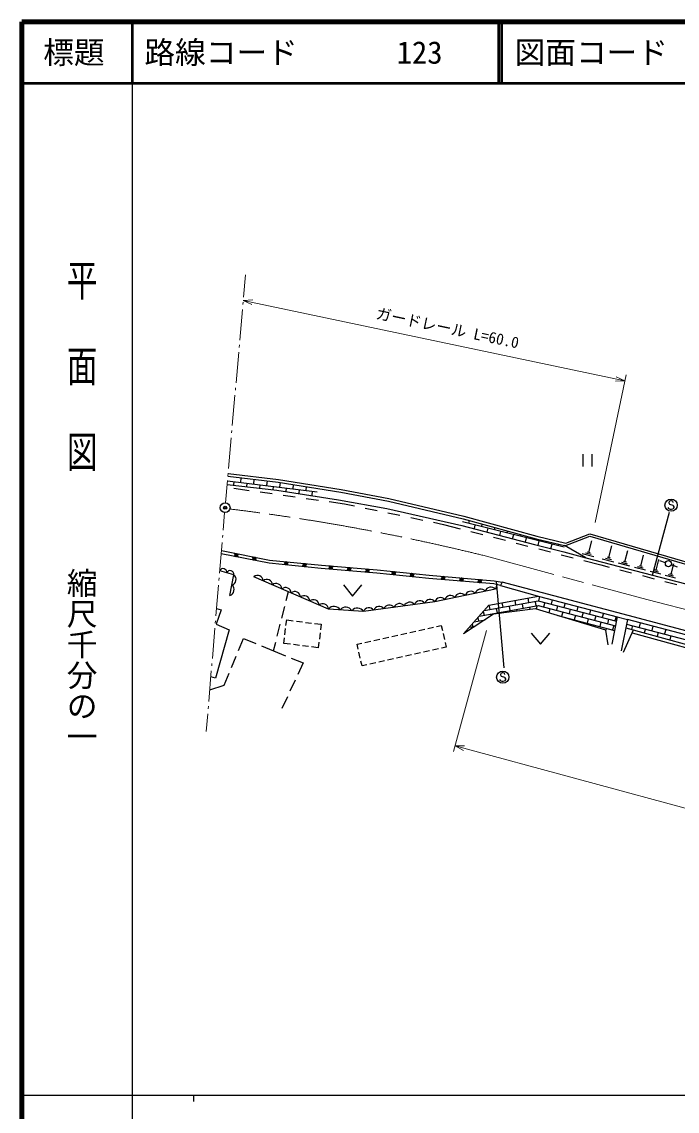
# Model space of a CAD drawing. Units: millimetres, scale not verified. Extents: x 40000 to 680000, y 20000 to 380000.
# Drawn here: x 40000 to 146895, y 202409 to 380000 of the extents above; entities that cross this region are included whole.
import ezdxf
from ezdxf.enums import TextEntityAlignment as Align

# ---------------------------------------------------------------- set-up
doc = ezdxf.new("R2010")
doc.units = ezdxf.units.MM
doc.header["$LTSCALE"] = 1000
doc.header["$PDMODE"] = 32
doc.header["$PDSIZE"] = 500
doc.linetypes.add('CHAIN', pattern=[18.5, 12, -1.5, 3.5, -1.5])
for name, color, linetype, lineweight in [('M-BGD', 7, 'Continuous', 25), ('M-BGD-EXST', 7, 'Continuous', 25), ('M-BMK', 2, 'CHAIN', 13), ('M-BMK-HTXT', 7, 'Continuous', 13), ('M-BMK-OTRS', 5, 'Continuous', 25), ('M-BMK-SRVR', 3, 'Continuous', 25), ('M-STR-HTXT', 7, 'Continuous', 13), ('M-STR-STRC', 7, 'Continuous', 25), ('M-TTL', 2, 'Continuous', 140), ('M-TTL-BAND', 7, 'Continuous', 25), ('M-TTL-LINE', 7, 'Continuous', 50)]:
    doc.layers.add(name, color=color, linetype=linetype, lineweight=lineweight)
doc.layers.add('M-OTRS', color=6, linetype='Continuous')
doc.layers.add('M-TTL-TXT', color=7, linetype='Continuous')
doc.styles.add('@ＭＳ ゴシック', font='')
doc.styles.add('ＭＳ ゴシック', font='')
doc.styles.get('@ＭＳ ゴシック').set_extended_font_data('@MS Gothic')
doc.styles.get('ＭＳ ゴシック').set_extended_font_data('MS Gothic')

msp = doc.modelspace()

# ---------------------------------------------------------------- linework, layer by layer
at = {"layer": 'M-BGD'}
for p, q in [((131480, 309495), (131480, 307495)), ((132980, 309495), (132980, 307495)), ((75735, 305657), (75646, 304912)), ((73535, 305167), (88182, 303402)), ((74578, 305041), (74506, 304438)), ((76713, 304784), (76643, 304201)), ((77870, 305400), (77780, 304655)), ((78848, 304527), (78780, 303965)), ((80005, 305143), (79915, 304398)), ((80982, 304270), (80917, 303729)), ((82138, 304874), (82049, 304141)), ((83117, 304013), (83046, 303424)), ((84264, 304545), (84184, 303884)), ((85251, 303755), (85171, 303085)), ((86389, 304215), (86319, 303627)), ((87114, 302776), (87910, 302680)), ((87386, 303498), (87296, 302754)), ((128484, 294367), (111889, 298478)), ((112920, 298223), (113035, 298685)), ((113817, 297373), (113964, 297964)), ((115007, 297706), (115110, 298119)), ((115897, 296827), (116051, 297447)), ((117094, 297189), (117185, 297554)), ((117977, 296281), (118138, 296930)), ((119181, 296672), (119260, 296989)), ((120057, 295735), (120225, 296413)), ((121268, 296155), (121335, 296424)), ((122136, 295189), (122312, 295896)), ((123355, 295638), (123410, 295858)), ((124218, 294651), (124398, 295379)), ((125442, 295121), (125496, 295338)), ((126305, 294134), (126485, 294862)), ((127529, 294604), (127585, 294831)), ((128582, 294565), (132649, 296126)), ((128737, 295009), (132670, 296515)), ((132455, 293499), (132952, 295415)), ((128392, 293617), (131969, 292598)), ((131969, 292598), (128513, 294605)), ((133289, 292772), (131373, 293269)), ((132872, 293136), (131914, 293384)), ((132695, 293437), (132216, 293561)), ((135749, 292645), (136246, 294560)), ((138374, 291947), (138856, 293802)), ((140941, 291265), (141406, 293061)), ((136583, 291917), (134667, 292414)), ((136166, 292281), (135208, 292529)), ((135989, 292582), (135510, 292707)), ((139182, 291243), (137327, 291724)), ((138778, 291595), (137851, 291836)), ((138606, 291887), (138143, 292007)), ((141165, 291207), (140716, 291324)), ((143449, 290599), (143900, 292337)), ((145900, 289948), (146336, 291629)), ((141722, 290584), (139926, 291050)), ((141331, 290925), (140433, 291157)), ((144205, 289939), (142467, 290390)), ((143827, 290269), (142958, 290495)), ((143666, 290543), (143231, 290655)), ((146632, 289310), (144951, 289746)), ((146266, 289629), (145425, 289847)), ((146110, 289893), (145690, 290002)), ((92453, 288192), (93953, 286392)), ((93953, 286392), (95453, 288192)), ((83127, 285667), (83486, 287102)), ((116180, 284926), (124257, 286385)), ((122527, 286072), (122660, 285334)), ((124447, 286332), (124257, 285607)), ((124447, 286332), (137127, 283004)), ((82399, 282756), (82884, 284696)), ((112040, 280211), (116180, 284926)), ((114589, 283114), (124192, 284849)), ((115384, 284020), (124222, 285616)), ((116180, 284926), (116313, 284188)), ((117371, 284379), (117504, 283641)), ((118295, 285308), (118429, 284570)), ((119487, 284761), (119620, 284023)), ((120411, 285690), (120545, 284952)), ((120678, 284214), (120729, 283931)), ((121602, 285143), (121736, 284405)), ((122794, 284596), (122864, 284208)), ((123718, 285525), (123851, 284787)), ((124051, 284823), (123913, 284297)), ((124192, 284849), (136828, 281531)), ((124222, 285616), (136977, 282268)), ((125297, 285334), (125106, 284608)), ((126146, 284336), (125971, 283669)), ((126527, 285786), (126336, 285061)), ((127376, 284788), (127186, 284063)), ((128606, 285240), (128416, 284515)), ((129456, 284242), (129265, 283517)), ((130686, 284695), (130496, 283969)), ((132766, 284149), (132575, 283423)), ((83089, 281568), (83204, 282485)), ((83204, 282485), (84282, 282350)), ((113793, 282208), (115550, 282526)), ((114368, 282862), (114464, 282330)), ((115274, 283894), (115388, 283259)), ((115522, 282521), (115524, 282508)), ((116446, 283450), (116500, 283152)), ((118562, 283832), (118594, 283654)), ((127436, 283222), (136678, 280795)), ((128226, 283790), (128035, 283064)), ((129075, 282791), (129058, 282727)), ((130305, 283244), (130115, 282518)), ((131535, 283696), (131345, 282971)), ((132385, 282698), (132194, 281972)), ((133615, 283150), (133424, 282425)), ((134845, 283603), (134655, 282877)), ((135694, 282604), (135504, 281879)), ((137127, 283004), (136218, 278529)), ((136925, 283057), (136734, 282331)), ((137127, 283004), (138772, 282567)), ((138772, 282567), (137753, 277462)), ((81670, 279846), (82156, 281786)), ((82903, 280079), (83027, 281072)), ((84778, 282288), (85771, 282164)), ((86267, 282102), (87259, 281977)), ((87755, 281915), (88833, 281780)), ((88833, 281780), (88718, 280863)), ((103270, 280455), (104246, 280673)), ((104734, 280781), (105710, 280998)), ((106198, 281107), (107174, 281324)), ((107662, 281432), (108418, 281601)), ((108418, 281601), (108597, 280794)), ((112555, 280799), (112595, 280578)), ((112998, 281303), (113958, 281476)), ((113462, 281831), (113539, 281400)), ((131154, 282245), (131116, 282098)), ((133234, 281699), (133174, 281470)), ((134464, 282152), (134274, 281426)), ((135314, 281154), (135230, 280835)), ((136544, 281606), (136353, 280881)), ((138109, 277264), (139779, 280854)), ((138625, 281831), (171855, 273124)), ((139622, 281569), (139457, 280942)), ((140852, 282022), (140662, 281297)), ((141702, 281024), (141531, 280373)), ((142932, 281478), (142742, 280752)), ((145011, 280933), (144821, 280207)), ((75342, 277511), (76153, 279474)), ((76153, 279474), (78149, 278648)), ((81068, 277440), (81428, 278876)), ((82726, 278666), (82841, 279583)), ((88470, 278879), (88355, 277962)), ((88656, 280367), (88532, 279375)), ((95948, 278827), (96925, 279044)), ((97413, 279153), (98389, 279370)), ((98877, 279478), (99853, 279696)), ((100341, 279804), (101317, 280021)), ((101805, 280130), (102781, 280347)), ((108706, 280306), (108923, 279330)), ((109032, 278842), (109211, 278036)), ((112203, 280397), (112366, 280426)), ((123093, 280330), (124593, 278530)), ((124593, 278530), (126093, 280330)), ((143781, 280480), (143604, 279804)), ((145861, 279935), (145678, 279235)), ((79073, 278266), (81068, 277440)), ((81068, 277440), (83018, 276649)), ((83804, 278531), (82726, 278666)), ((85293, 278345), (84300, 278469)), ((86781, 278159), (85789, 278283)), ((88355, 277962), (87277, 278096)), ((94704, 278550), (95460, 278719)), ((94884, 277744), (94704, 278550)), ((95209, 276280), (94992, 277256)), ((105039, 277107), (104062, 276890)), ((106503, 277433), (105527, 277216)), ((107967, 277759), (106991, 277542)), ((109211, 278036), (108455, 277867)), ((74197, 274739), (74960, 276587)), ((83944, 276272), (85894, 275481)), ((85894, 275481), (85009, 273583)), ((95497, 274985), (95318, 275792)), ((97718, 275479), (96741, 275262)), ((99182, 275805), (98206, 275588)), ((100646, 276130), (99670, 275913)), ((102110, 276456), (101134, 276239)), ((103574, 276782), (102598, 276565)), ((73005, 271852), (73815, 273814)), ((96253, 275153), (95497, 274985)), ((70652, 271113), (73005, 271852)), ((84587, 272677), (83742, 270864)), ((83320, 269957), (82435, 268059))]:
    msp.add_line(p, q, dxfattribs=at)
for points in [[(73601, 305914), (81794, 304927), (92010, 303345), (99783, 301843), (112007, 298965), (123878, 295731), (128513, 294605)], [(73641, 306373), (81855, 305368), (92087, 303783), (99876, 302278), (112117, 299396), (123989, 296162), (128737, 295009)], [(73481, 304551), (81621, 303651), (91628, 302056), (99554, 300663), (111753, 297915), (123637, 294795), (128392, 293617)], [(132649, 296126), (163161, 287261), (188314, 280086), (191004, 280038), (193213, 281063), (195163, 286420)], [(132670, 296515), (163266, 287625), (188370, 280465), (190923, 280419), (192813, 281370), (194623, 286257)], [(118057, 288095), (116992, 288354), (106383, 289265), (97890, 290129), (88852, 290898), (80329, 291733), (72515, 293259)], [(72560, 293796), (80407, 292264), (88901, 291431), (97939, 290663), (106433, 289798), (117065, 288885), (118354, 288640)], [(131969, 292598), (188658, 277888), (191177, 278010), (194347, 279275), (196068, 281165), (196981, 283246), (197309, 285664), (196877, 287025)], [(73954, 286486), (74594, 289859), (72284, 290516)], [(117488, 288233), (117236, 287511), (107360, 285450), (95727, 283857), (90011, 284275), (77870, 289536)], [(186353, 270891), (165934, 276068), (138882, 283217), (118354, 288640), (118057, 288095), (124447, 286332)], [(71765, 284339), (72501, 284114), (71711, 281809), (73835, 280869), (71606, 273010), (70830, 273226)], [(123804, 284330), (116935, 283439), (112040, 280211)], [(135634, 278460), (135228, 280844), (123804, 284330)], [(186163, 270244), (169620, 274468), (138772, 282567)], [(138500, 281205), (171039, 272276), (171780, 272987), (195266, 266798)], [(139565, 280393), (171181, 271718), (171924, 272431), (195139, 266314)]]:
    msp.add_lwpolyline(points, dxfattribs=at)
for centre, radius, start, end in [((74940, 292731), 354, 357.74647, 160.15165), ((75022, 293371), 354, 177.74647, 340.15165), ((75022, 293371), 283, 179.97051, 337.92761), ((75022, 293371), 212, 183.71683, 334.18128), ((75022, 293371), 142, 191.42856, 326.46955), ((75022, 293371), 100, 201.74623, 316.15189), ((74940, 292731), 283, 359.97051, 157.92761), ((74940, 292731), 212, 3.71683, 154.18128), ((74940, 292731), 142, 11.42856, 146.46955), ((74940, 292731), 100, 21.74623, 136.15189), ((77884, 292156), 354, 357.74647, 160.15165), ((77966, 292796), 354, 177.74647, 340.15165), ((77884, 292156), 283, 359.97051, 157.92761), ((77966, 292796), 283, 179.97051, 337.92761), ((77884, 292156), 212, 3.71683, 154.18128), ((77966, 292796), 212, 183.71683, 334.18128), ((77884, 292156), 142, 11.42856, 146.46955), ((77884, 292156), 100, 21.74623, 136.15189), ((77966, 292796), 142, 191.42856, 326.46955), ((77966, 292796), 100, 201.74623, 316.15189), ((83093, 291408), 354, 3.19912, 165.6043), ((83166, 292048), 354, 183.19912, 345.6043), ((83093, 291408), 283, 5.42316, 163.38026), ((83166, 292048), 283, 185.42316, 343.38026), ((83093, 291408), 212, 9.16949, 159.63393), ((83166, 292048), 212, 189.16949, 339.63393), ((83093, 291408), 142, 16.88122, 151.9222), ((83093, 291408), 100, 27.19888, 141.60454), ((83166, 292048), 142, 196.88122, 331.9222), ((83166, 292048), 100, 207.19888, 321.60454), ((86078, 291115), 354, 3.19912, 165.6043), ((86152, 291755), 354, 183.19912, 345.6043), ((86078, 291115), 283, 5.42316, 163.38026), ((86152, 291755), 283, 185.42316, 343.38026), ((86078, 291115), 212, 9.16949, 159.63393), ((86152, 291755), 212, 189.16949, 339.63393), ((86078, 291115), 142, 16.88122, 151.9222), ((86152, 291755), 142, 196.88122, 331.9222), ((86152, 291755), 100, 207.19888, 321.60454), ((90436, 291355), 354, 183.93718, 346.34236), ((90436, 291355), 283, 186.16122, 344.11832), ((90436, 291355), 212, 189.90755, 340.372), ((90436, 291355), 142, 197.61928, 332.66027), ((90436, 291355), 100, 207.93694, 322.34261), ((72832, 290245), 610, 354.55247, 153.70391), ((73987, 289917), 610, 354.55247, 153.70391), ((73956, 289106), 987, 288.80521, 49.69286), ((78456, 288809), 934, 4.25506, 128.88649), ((86078, 291115), 100, 27.19888, 141.60454), ((90377, 290714), 354, 3.93718, 166.34236), ((90377, 290714), 283, 6.16122, 164.11832), ((90377, 290714), 212, 9.90755, 160.372), ((90377, 290714), 142, 17.61928, 152.66027), ((90377, 290714), 100, 27.93694, 142.34261), ((93366, 290460), 354, 3.93718, 166.34236), ((93425, 291101), 354, 183.93718, 346.34236), ((93366, 290460), 283, 6.16122, 164.11832), ((93425, 291101), 283, 186.16122, 344.11832), ((93366, 290460), 212, 9.90755, 160.372), ((93425, 291101), 212, 189.90755, 340.372), ((93366, 290460), 142, 17.61928, 152.66027), ((93366, 290460), 100, 27.93694, 142.34261), ((93425, 291101), 142, 197.61928, 332.66027), ((93425, 291101), 100, 207.93694, 322.34261), ((96355, 290205), 354, 3.93718, 166.34236), ((96414, 290847), 354, 183.93718, 346.34236), ((96355, 290205), 283, 6.16122, 164.11832), ((96414, 290847), 283, 186.16122, 344.11832), ((96355, 290205), 212, 9.90755, 160.372), ((96414, 290847), 212, 189.90755, 340.372), ((96355, 290205), 142, 17.61928, 152.66027), ((96355, 290205), 100, 27.93694, 142.34261), ((96414, 290847), 142, 197.61928, 332.66027), ((96414, 290847), 100, 207.93694, 322.34261), ((100639, 289795), 354, 2.98525, 165.39043), ((100700, 290436), 354, 182.98525, 345.39043), ((100639, 289795), 283, 5.20929, 163.16639), ((100700, 290436), 283, 185.20929, 343.16639), ((100639, 289795), 212, 8.95561, 159.42006), ((100700, 290436), 212, 188.95561, 339.42006), ((100639, 289795), 142, 16.66734, 151.70833), ((100639, 289795), 100, 26.98501, 141.39067), ((100700, 290436), 142, 196.66734, 331.70833), ((100700, 290436), 100, 206.98501, 321.39067), ((103623, 289491), 354, 2.98525, 165.39043), ((103684, 290132), 354, 182.98525, 345.39043), ((103623, 289491), 283, 5.20929, 163.16639), ((103684, 290132), 283, 185.20929, 343.16639), ((103623, 289491), 212, 8.95561, 159.42006), ((103684, 290132), 212, 188.95561, 339.42006), ((103623, 289491), 142, 16.66734, 151.70833), ((103623, 289491), 100, 26.98501, 141.39067), ((103684, 290132), 142, 196.66734, 331.70833), ((103684, 290132), 100, 206.98501, 321.39067), ((108765, 289652), 354, 183.89098, 346.29615), ((108765, 289652), 283, 186.11502, 344.07212), ((108765, 289652), 212, 189.86134, 340.32579), ((108765, 289652), 142, 197.57307, 332.61406), ((108765, 289652), 100, 207.89073, 322.2964), ((73636, 287420), 987, 288.80521, 49.69286), ((79974, 288151), 934, 4.25506, 128.88649), ((81491, 287494), 934, 4.25506, 128.88649), ((83009, 286836), 934, 4.25506, 128.88649), ((108694, 289012), 354, 3.89098, 166.29615), ((108694, 289012), 283, 6.11502, 164.07212), ((108694, 289012), 212, 9.86134, 160.32579), ((108694, 289012), 142, 17.57307, 152.61406), ((108694, 289012), 100, 27.89073, 142.2964), ((111683, 288756), 354, 3.89098, 166.29615), ((111754, 289396), 354, 183.89098, 346.29615), ((111683, 288756), 283, 6.11502, 164.07212), ((111754, 289396), 283, 186.11502, 344.07212), ((111683, 288756), 212, 9.86134, 160.32579), ((111754, 289396), 212, 189.86134, 340.32579), ((111683, 288756), 142, 17.57307, 152.61406), ((111683, 288756), 100, 27.89073, 142.2964), ((111754, 289396), 142, 197.57307, 332.61406), ((111754, 289396), 100, 207.89073, 322.2964), ((114672, 288499), 354, 3.89098, 166.29615), ((114743, 289139), 354, 183.89098, 346.29615), ((114672, 288499), 283, 6.11502, 164.07212), ((114743, 289139), 283, 186.11502, 344.07212), ((114672, 288499), 212, 9.86134, 160.32579), ((114743, 289139), 212, 189.86134, 340.32579), ((114672, 288499), 142, 17.57307, 152.61406), ((114672, 288499), 100, 27.89073, 142.2964), ((114743, 289139), 142, 197.57307, 332.61406), ((114743, 289139), 100, 207.89073, 322.2964), ((116506, 286892), 957, 40.30158, 163.26344), ((84527, 286179), 934, 4.25506, 128.88649), ((86044, 285521), 934, 4.25506, 128.88649), ((108276, 285175), 957, 40.30158, 163.26344), ((109922, 285518), 957, 40.30158, 163.26344), ((111568, 285862), 957, 40.30158, 163.26344), ((113214, 286205), 957, 40.30158, 163.26344), ((114860, 286548), 957, 40.30158, 163.26344), ((87562, 284863), 934, 4.25506, 128.88649), ((89079, 284206), 934, 4.25506, 128.88649), ((90915, 283545), 1162, 30.55815, 141.07548), ((92820, 283405), 1162, 30.55815, 141.07548), ((94726, 283266), 1162, 30.55815, 141.07548), ((96619, 283522), 953, 36.1958, 159.40481), ((98281, 283749), 953, 36.1958, 159.40481), ((99943, 283977), 953, 36.1958, 159.40481), ((101605, 284204), 953, 36.1958, 159.40481), ((103267, 284432), 953, 36.1958, 159.40481), ((104928, 284660), 953, 36.1958, 159.40481), ((106590, 284887), 953, 36.1958, 159.40481)]:
    msp.add_arc(centre, radius, start, end, dxfattribs=at)
at = {"layer": 'M-BGD-EXST'}
for p, q in [((144987, 291825), (144035, 292133)), ((145934, 291505), (146877, 291172))]:
    msp.add_line(p, q, dxfattribs=at)
msp.add_circle((145463, 291671), 500, dxfattribs=at)
at = {"layer": 'M-BMK'}
msp.add_lwpolyline([(115173, 293033), (141925, 285842), (169932, 278574)], dxfattribs=at)
msp.add_arc((32274, -43542), 346634, 76.16336, 83.09648, dxfattribs=at)
at = {"layer": 'M-BMK-HTXT'}
for p, q in [((76164, 335098), (76482, 338727)), ((76059, 333902), (76094, 334301)), ((75551, 328124), (75989, 333105)), ((75446, 326929), (75481, 327327)), ((74939, 321151), (75376, 326132)), ((74834, 319956), (74869, 320354)), ((74327, 314178), (74764, 319159)), ((74222, 312983), (74257, 313381)), ((73714, 307205), (74152, 312186)), ((73609, 306010), (73644, 306408)), ((73221, 301583), (73539, 305213)), ((73081, 299990), (72839, 297108)), ((72671, 295115), (72252, 290133)), ((72772, 296311), (72738, 295913)), ((72085, 288140), (71666, 283158)), ((72185, 289336), (72152, 288937)), ((71498, 281165), (71079, 276182)), ((71598, 282360), (71565, 281962)), ((71012, 275385), (70978, 274986)), ((70911, 274189), (70492, 269207)), ((70425, 268410), (70392, 268011)), ((70325, 267214), (70082, 264333))]:
    msp.add_line(p, q, dxfattribs=at)
at = {"layer": 'M-BMK-OTRS'}
for p, q in [((74603, 303960), (77085, 303613)), ((78868, 303363), (80849, 303087)), ((82632, 302837), (84612, 302560)), ((86395, 302311), (88376, 302034)), ((90158, 301785), (92640, 301438)), ((92640, 301438), (94243, 301104)), ((96005, 300736), (97963, 300328)), ((99725, 299961), (101683, 299553)), ((103445, 299185), (105403, 298777)), ((107165, 298410), (108768, 298076)), ((108768, 298076), (111518, 297367)), ((113262, 296918), (115198, 296419)), ((116941, 295970), (118878, 295472)), ((120621, 295023), (122558, 294524)), ((124301, 294075), (126238, 293576)), ((127981, 293127), (129918, 292628)), ((131661, 292179), (134412, 291471)), ((134412, 291471), (135787, 291115)), ((137529, 290665), (139465, 290164)), ((141208, 289713), (143144, 289212)), ((144887, 288761), (146823, 288261))]:
    msp.add_line(p, q, dxfattribs=at)
at = {"layer": 'M-BMK-SRVR'}
msp.add_circle((73166, 300785), 800, dxfattribs=at)
at = {"layer": 'M-OTRS'}
msp.add_point((73166, 300785), dxfattribs=at)
at = {"layer": 'M-STR-HTXT'}
for p, q in [((76119, 334591), (77664, 334648)), ((76119, 334591), (138354, 321463)), ((76119, 334591), (77510, 333914)), ((133487, 298392), (138560, 322441)), ((138354, 321463), (136809, 321405)), ((138354, 321463), (136964, 322139)), ((115781, 280794), (110414, 261026)), ((110676, 261991), (211079, 234735)), ((110676, 261991), (112026, 261236)), ((110676, 261991), (112222, 261960))]:
    msp.add_line(p, q, dxfattribs=at)
at = {"layer": 'M-STR-STRC'}
for p, q in [((145798, 301927), (145616, 301836)), ((145980, 301927), (145798, 301927)), ((146161, 301836), (145980, 301927)), ((145525, 300655), (145434, 300836)), ((145616, 301836), (145525, 301655)), ((145525, 301655), (145525, 301564)), ((145525, 301564), (145616, 301382)), ((145616, 300564), (145525, 300655)), ((145616, 301382), (146161, 301200)), ((145798, 300473), (145616, 300564)), ((145980, 300473), (145798, 300473)), ((146161, 300564), (145980, 300473)), ((146252, 301655), (146161, 301836)), ((146161, 301200), (146252, 301109)), ((146252, 300655), (146161, 300564)), ((146252, 301109), (146343, 300927)), ((146343, 300836), (146252, 300655)), ((146343, 300927), (146343, 300836)), ((142884, 289766), (145645, 300068)), ((117352, 288831), (118644, 274667)), ((118165, 273799), (118074, 273617)), ((118074, 273617), (118074, 273526)), ((118074, 273526), (118165, 273344)), ((118347, 273890), (118165, 273799)), ((118529, 273890), (118347, 273890)), ((118711, 273799), (118529, 273890)), ((118802, 273617), (118711, 273799)), ((118074, 272617), (117984, 272799)), ((118165, 272526), (118074, 272617)), ((118165, 273344), (118711, 273162)), ((118347, 272435), (118165, 272526)), ((118529, 272435), (118347, 272435)), ((118711, 272526), (118529, 272435)), ((118711, 273162), (118802, 273072)), ((118802, 272617), (118711, 272526)), ((118802, 273072), (118893, 272890)), ((118893, 272799), (118802, 272617)), ((118893, 272890), (118893, 272799))]:
    msp.add_line(p, q, dxfattribs=at)
for centre in [(145889, 301200), (118438, 273162)]:
    msp.add_circle(centre, 1000, dxfattribs=at)
at = {"layer": 'M-TTL'}
for p, q in [((40000, 380000), (40000, 20000)), ((680000, 380000), (40000, 380000))]:
    msp.add_line(p, q, dxfattribs=at)
at = {"layer": 'M-TTL-BAND'}
for p, q in [((58000, 370000), (58000, 20000)), ((40000, 205000), (579000, 205000)), ((68000, 205000), (68000, 204000))]:
    msp.add_line(p, q, dxfattribs=at)
at = {"layer": 'M-TTL-LINE'}
for p, q in [((58000, 380000), (58000, 370000)), ((117750, 380000), (117750, 370000)), ((118250, 380000), (118250, 370000)), ((40000, 370000), (680000, 370000))]:
    msp.add_line(p, q, dxfattribs=at)

# ---------------------------------------------------------------- texts
at = {"layer": 'M-STR-HTXT', "style": 'ＭＳ ゴシック'}
msp.add_text('ガードレール L=60.0', height=1833, rotation=348.089, dxfattribs=at).set_placement((109133, 328649), align=Align.BOTTOM_CENTER)
at = {"layer": 'M-TTL-BAND', "style": '@ＭＳ ゴシック', "width": 1.4}
msp.add_text('平  面  図', height=3666, rotation=270, dxfattribs=at).set_placement((49777, 306475), align=Align.MIDDLE_RIGHT)
at = {"layer": 'M-TTL-BAND', "style": '@ＭＳ ゴシック'}
msp.add_text('縮尺千分の一', height=3666, rotation=270, dxfattribs=at).set_placement((49777, 261030), align=Align.MIDDLE_RIGHT)
at = {"layer": 'M-TTL-TXT', "style": 'ＭＳ ゴシック'}
msp.add_text('標題', height=3666, dxfattribs=at).set_placement((48500, 375000), align=Align.MIDDLE_CENTER)
for s, p in [('路線コード', (60000, 375000)), ('123', (101142, 375000)), ('図面コード', (120380, 375000))]:
    msp.add_text(s, height=3666, dxfattribs=at).set_placement(p, align=Align.MIDDLE_LEFT)

doc.saveas('drawing.dxf')
